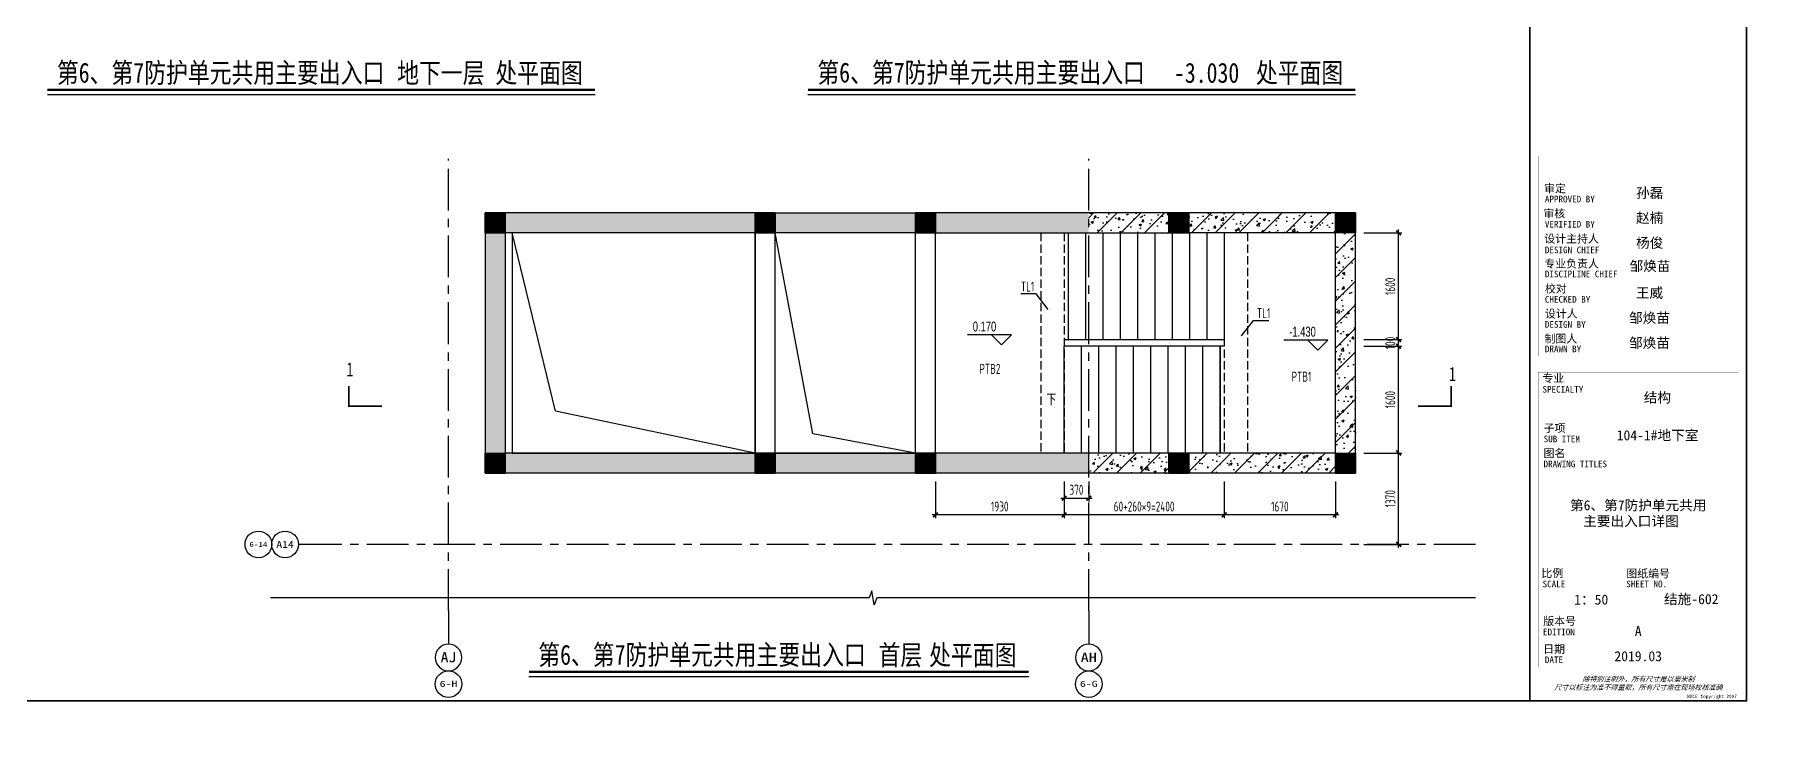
# Model space of a CAD drawing. Extents: x 868813 to 976250, y -66060 to 16191.
# Drawn here: x 895201 to 921366, y -66060 to -55575 of the extents above; entities that cross this region are included whole.
import ezdxf
from ezdxf.enums import TextEntityAlignment as Align

# ---------------------------------------------------------------- set-up
doc = ezdxf.new("R2010")
doc.units = 0
doc.header["$LTSCALE"] = 500
doc.linetypes.add('CENTER', pattern=[2, 1.25, -0.25, 0.25, -0.25])
doc.linetypes.add('DASH', pattern=[0.35, 0.25, -0.1])
doc.layers.get('0').update_dxf_attribs({"linetype": 'CONTINUOUS'})
doc.layers.get('Defpoints').update_dxf_attribs({"color": 167, "linetype": 'CONTINUOUS'})
for name, color, linetype in [('01-标注_符号', 200, 'CONTINUOUS'), ('02-TEXT_标注', 130, 'CONTINUOUS'), ('02-TEXT_轴号', 7, 'CONTINUOUS'), ('A-TECH_结构', 21, 'CONTINUOUS'), ('A_STR-砌块墙', 121, 'CONTINUOUS'), ('A_STR-砼墙', 51, 'CONTINUOUS'), ('A_STR-砼柱', 51, 'CONTINUOUS'), ('AXIS', 253, 'CENTER'), ('AXIS_TEXT', 7, 'CONTINUOUS'), ('DIM', 3, 'CONTINUOUS'), ('DIM_SYMB', 3, 'CONTINUOUS'), ('PUB_TEXT', 7, 'CONTINUOUS'), ('s-beam', 4, 'DASH'), ('s-colu', 40, 'CONTINUOUS'), ('s-colu-hatc', 16, 'CONTINUOUS'), ('s-dim', 3, 'CONTINUOUS'), ('S-DIM-B', 3, 'CONTINUOUS'), ('S-HATCH', 253, 'CONTINUOUS'), ('s-stair', 7, 'CONTINUOUS'), ('s-thin', 3, 'CONTINUOUS'), ('S_TEXT', 7, 'CONTINUOUS'), ('S_THIN', 7, 'CONTINUOUS'), ('TEXT', 7, 'CONTINUOUS'), ('签-建（陈）$0$SHEET_TEXT', 7, 'CONTINUOUS')]:
    doc.layers.add(name, color=color, linetype=linetype)
doc.styles.add('-宋体', font='', dxfattribs={"width": 0.8})
doc.styles.add('_TCH_AXIS', font='STXIHEI.TTF')
doc.styles.add('_TCH_DIM', font='ros.shx', dxfattribs={"width": 0.8, "bigfont": 'jd.shx'})
doc.styles.add('_TCH_LABEL', font='STXIHEI.TTF', dxfattribs={"width": 0.75})
doc.styles.add('COMPLEX', font='COMPLEX')
doc.styles.add('hwxh', font='STXIHEI.TTF')
doc.styles.add('TSSD_Dimension', font='tssdeng.shx', dxfattribs={"width": 0.7, "bigfont": 'TSSDCHN.SHX'})
doc.styles.add('TSSD_Rein', font='Tssdeng.shx', dxfattribs={"width": 0.7, "bigfont": 'hztxt.shx'})
doc.styles.add('华文细黑', font='STXIHEI.TTF', dxfattribs={"height": 10})
doc.styles.add('签-建（陈）$0$华文细黑', font='STXIHEI.TTF', dxfattribs={"height": 10})
doc.styles.get('-宋体').set_extended_font_data('SimSun')
doc.dimstyles.new('TSSD_50_50', dxfattribs={"dimtxt": 150, "dimasz": 50, "dimexe": 50, "dimexo": 125, "dimgap": 50, "dimtad": 1, "dimdec": 0, "dimzin": 0, "dimdsep": 46, "dimtxsty": 'TSSD_Dimension', "dimblk": 'ARCHTICK', "dimblk1": 'ARCHTICK', "dimblk2": 'ARCHTICK', "dimcen": 0, "dimdle": 50, "dimclrt": 7, "dimadec": 0, "dimazin": 0, "dimtfac": 1, "dimtdec": 0, "dimtix": 1, "dimtmove": 2, "dimatfit": 3, "dimfxl": 1, "dimtolj": 1, "dimtzin": 0, "dimarcsym": 0})
pattern_1 = [(50, (16268.4, -52550), (358.63009, -31.37607), [37.5, -412.5]), (355, (16268.4, -52550), (-69.37567, 376.09607), [30, -330]), (100.4514, (16298.28, -52552.6), (289.25469, 344.71977), [31.8701, -350.57106]), (46.1842, (16268.4, -52450), (533.62052, -82.7595), [56.25, -618.75]), (96.6356, (16312.86, -52456.9), (467.33135, 487.05894), [47.80514, -525.8565]), (351.1842, (16268.4, -52450), (467.33097, 487.0593), [45, -495]), (21, (16318.4, -52475), (298.45353, -201.30945), [37.5, -412.5]), (326, (16318.4, -52475), (121.65767, 362.57502), [30, -330]), (71.4514, (16343.27, -52491.78), (420.11131, 161.26525), [31.8701, -350.57106]), (37.5, (16268.4, -52550), (6.079928, 166.446927), [0, -326, 0, -335, 0, -331.25]), (7.5, (16268.4, -52550), (131.53477, 197.205856), [0, -191, 0, -318.5, 0, -126.25]), (327.5, (16156.9, -52550), (266.911218, -11.277436), [0, -125, 0, -390, 0, -517.5]), (317.5, (16106.9, -52550), (291.593085, 50.05249), [0, -162.5, 0, -259, 0, -367.5]), (45, (16268.4, -52550), (-176.776695, 176.776695), [])]

# ---------------------------------------------------------------- blocks, each defined once
blk = doc.blocks.new('_AXISO')
blk.add_circle((0, 0), 0.5)
at = {"layer": 'AXIS_TEXT', "style": 'COMPLEX', "width": 1.041667}
blk.add_attdef('A', text='', height=0.56, dxfattribs=at).set_placement((-0.25, -0.28), (0.25, -0.28), align=Align.FIT)
blk = doc.blocks.new('_ArchTick')
at = {"color": 0, "const_width": 0.5}
blk.add_lwpolyline([(-0.71, -0.71), (0.71, 0.71)], dxfattribs=at)
blk = doc.blocks.new('*D61')
at = {"layer": 'Defpoints', "color": 0, "transparency": 16777216}
for p in [(913031, -62145), (914701, -62145), (913031, -62772)]:
    blk.add_point(p, dxfattribs=at)
at = {"layer": 's-dim', "color": 0, "lineweight": -2, "transparency": 16777216}
for p, q in [((913031, -62270), (913031, -62822)), ((914701, -62270), (914701, -62822)), ((914751, -62772), (912981, -62772))]:
    blk.add_line(p, q, dxfattribs=at)
at = {"layer": 's-dim', "color": 0, "lineweight": -2, "transparency": 16777216, "xscale": 50, "yscale": 50, "zscale": 50, "rotation": 180}
blk.add_blockref('_ArchTick', (913031, -62772), dxfattribs=at)
at = {"layer": 's-dim', "color": 0, "lineweight": -2, "transparency": 16777216, "xscale": 50, "yscale": 50, "zscale": 50}
blk.add_blockref('_ArchTick', (914701, -62772), dxfattribs=at)
at = {"layer": 's-dim', "color": 7, "transparency": 16777216, "insert": (913866, -62647), "char_height": 150, "attachment_point": 5, "style": 'TSSD_Dimension'}
blk.add_mtext('\\A1;1670', dxfattribs=at)
blk = doc.blocks.new('*D62')
at = {"layer": 'Defpoints', "color": 0, "transparency": 16777216}
for p in [(910631, -62145), (913031, -62145), (910631, -62772)]:
    blk.add_point(p, dxfattribs=at)
at = {"layer": 's-dim', "color": 0, "lineweight": -2, "transparency": 16777216}
for p, q in [((910631, -62270), (910631, -62822)), ((913031, -62270), (913031, -62822)), ((913081, -62772), (910581, -62772))]:
    blk.add_line(p, q, dxfattribs=at)
at = {"layer": 's-dim', "color": 0, "lineweight": -2, "transparency": 16777216, "xscale": 50, "yscale": 50, "zscale": 50, "rotation": 180}
blk.add_blockref('_ArchTick', (910631, -62772), dxfattribs=at)
at = {"layer": 's-dim', "color": 0, "lineweight": -2, "transparency": 16777216, "xscale": 50, "yscale": 50, "zscale": 50}
blk.add_blockref('_ArchTick', (913031, -62772), dxfattribs=at)
at = {"layer": 's-dim', "color": 7, "transparency": 16777216, "insert": (911831, -62647), "char_height": 150, "attachment_point": 5, "style": 'TSSD_Dimension'}
blk.add_mtext('\\A1;60+260×9=2400', dxfattribs=at)
blk = doc.blocks.new('*D63')
at = {"layer": 'Defpoints', "color": 0, "transparency": 16777216}
for p in [(908701, -62145), (910631, -62145), (908701, -62772)]:
    blk.add_point(p, dxfattribs=at)
at = {"layer": 's-dim', "color": 0, "lineweight": -2, "transparency": 16777216}
for p, q in [((908701, -62270), (908701, -62822)), ((910631, -62270), (910631, -62822)), ((910681, -62772), (908651, -62772))]:
    blk.add_line(p, q, dxfattribs=at)
at = {"layer": 's-dim', "color": 0, "lineweight": -2, "transparency": 16777216, "xscale": 50, "yscale": 50, "zscale": 50, "rotation": 180}
blk.add_blockref('_ArchTick', (908701, -62772), dxfattribs=at)
at = {"layer": 's-dim', "color": 0, "lineweight": -2, "transparency": 16777216, "xscale": 50, "yscale": 50, "zscale": 50}
blk.add_blockref('_ArchTick', (910631, -62772), dxfattribs=at)
at = {"layer": 's-dim', "color": 7, "transparency": 16777216, "insert": (909666, -62647), "char_height": 150, "attachment_point": 5, "style": 'TSSD_Dimension'}
blk.add_mtext('\\A1;1930', dxfattribs=at)
blk = doc.blocks.new('*D64')
at = {"layer": 'Defpoints', "color": 0, "transparency": 16777216}
for p in [(910631, -62145), (911001, -62145), (911001, -62522)]:
    blk.add_point(p, dxfattribs=at)
at = {"layer": 's-dim', "color": 0, "lineweight": -2, "transparency": 16777216}
for p, q in [((910631, -62270), (910631, -62572)), ((911001, -62270), (911001, -62572)), ((910581, -62522), (911051, -62522))]:
    blk.add_line(p, q, dxfattribs=at)
at = {"layer": 's-dim', "color": 0, "lineweight": -2, "transparency": 16777216, "xscale": 50, "yscale": 50, "zscale": 50, "rotation": 180}
blk.add_blockref('_ArchTick', (910631, -62522), dxfattribs=at)
at = {"layer": 's-dim', "color": 0, "lineweight": -2, "transparency": 16777216, "xscale": 50, "yscale": 50, "zscale": 50}
blk.add_blockref('_ArchTick', (911001, -62522), dxfattribs=at)
at = {"layer": 's-dim', "color": 7, "transparency": 16777216, "insert": (910816, -62397), "char_height": 150, "attachment_point": 5, "style": 'TSSD_Dimension'}
blk.add_mtext('\\A1;370', dxfattribs=at)
blk = doc.blocks.new('WDCE Copyright200X')
at = {"const_width": 0.016}
blk.add_lwpolyline([(-10.6, 1.26, 1), (-11.4, 1.26, 1)], format="xyb", close=True, dxfattribs=at)
at = {"style": '华文细黑'}
for s, p in [('WDCE ', (-11.46, 0.5)), ('     Copyright ', (-3.51, 0.5))]:
    blk.add_text(s, height=1, dxfattribs=at).set_placement(p, align=Align.BOTTOM_RIGHT)
blk.add_text('c', height=0.6, dxfattribs=at).set_placement((-11.04, 1.35), align=Align.MIDDLE_CENTER)
blk.add_attdef('200X', text='', height=1, dxfattribs=at).set_placement((-0.45, 0.5), align=Align.BOTTOM_RIGHT)
blk = doc.blocks.new('logo2')
h = blk.add_hatch(color=7)
h.paths.add_polyline_path([(19.02, -7.36), (15.84, -7.36), (15.84, -3.97), (18.97, -3.97), (18.97, -4.24), (16.46, -4.24), (16.46, -5.45), (18.81, -5.45), (18.81, -5.69), (16.47, -5.69), (16.47, -7.12), (19.02, -7.12)])
edge = h.paths.add_edge_path()
edge.add_spline(control_points=[(15.26, -4.21), (15.26, -4.21), (15.13, -4.65), (15.13, -4.65), (15.13, -4.65), (14.62, -4.1), (13.73, -4.1), (13.04, -4.1), (12.07, -4.54), (12.08, -5.62), (12.08, -6.49), (12.77, -7.16), (13.73, -7.17), (14.66, -7.17), (15.23, -6.68), (15.23, -6.68), (15.23, -6.68), (15.16, -7.11), (15.16, -7.11), (13.63, -7.7), (11.42, -7.29), (11.41, -5.64), (11.4, -3.72), (14.16, -3.66), (15.26, -4.21)], knot_values=[0, 0, 0, 0, 1, 1, 1, 2, 2, 2, 3, 3, 3, 4, 4, 4, 5, 5, 5, 6, 6, 6, 7, 7, 7, 8, 8, 8, 8], degree=3, periodic=0)
edge = h.paths.add_edge_path(flags=16)
edge.add_spline(control_points=[(10.23, -5.57), (10.23, -5.16), (10.12, -4.83), (9.9, -4.58), (9.63, -4.27), (9.23, -4.12), (8.69, -4.12), (8.69, -4.12), (7.64, -4.12), (7.64, -4.12), (7.64, -4.12), (7.64, -7.1), (7.64, -7.1), (7.64, -7.1), (8.66, -7.1), (8.66, -7.1), (9.13, -7.1), (9.52, -6.93), (9.82, -6.6), (10.09, -6.31), (10.23, -5.96), (10.23, -5.57)], knot_values=[0, 0, 0, 0, 1, 1, 1, 2, 2, 2, 3, 3, 3, 4, 4, 4, 5, 5, 5, 6, 6, 6, 7, 7, 7, 7], degree=3, periodic=0)
edge = h.paths.add_edge_path()
edge.add_spline(control_points=[(10.92, -5.51), (10.92, -5.96), (10.72, -6.37), (10.34, -6.72), (9.92, -7.1), (9.41, -7.29), (8.82, -7.29), (8.82, -7.29), (7.03, -7.29), (7.03, -7.29), (7.03, -7.29), (7.03, -3.92), (7.03, -3.92), (7.03, -3.92), (9.1, -3.92), (9.1, -3.92), (9.59, -3.92), (10.01, -4.06), (10.36, -4.34), (10.73, -4.64), (10.92, -5.03), (10.92, -5.51)], knot_values=[0, 0, 0, 0, 1, 1, 1, 2, 2, 2, 3, 3, 3, 4, 4, 4, 5, 5, 5, 6, 6, 6, 7, 7, 7, 7], degree=3, periodic=0)
at = {"lineweight": 0}
blk.add_lwpolyline([(19.02, -7.36), (15.84, -7.36), (15.84, -3.97), (18.97, -3.97), (18.97, -4.24), (16.46, -4.24), (16.46, -5.45), (18.81, -5.45), (18.81, -5.69), (16.47, -5.69), (16.47, -7.12), (19.02, -7.12), (19.02, -7.36)], dxfattribs=at)
for points, knots in [([(15.26, -4.21), (15.26, -4.21), (15.13, -4.65), (15.13, -4.65), (15.13, -4.65), (14.62, -4.1), (13.73, -4.1), (13.04, -4.1), (12.07, -4.54), (12.08, -5.62), (12.08, -6.49), (12.77, -7.16), (13.73, -7.17), (14.66, -7.17), (15.23, -6.68), (15.23, -6.68), (15.23, -6.68), (15.16, -7.11), (15.16, -7.11), (13.63, -7.7), (11.42, -7.29), (11.41, -5.64), (11.4, -3.72), (14.16, -3.66), (15.26, -4.21)], [0, 0, 0, 0, 1, 1, 1, 2, 2, 2, 3, 3, 3, 4, 4, 4, 5, 5, 5, 6, 6, 6, 7, 7, 7, 8, 8, 8, 8]), ([(10.92, -5.51), (10.92, -5.96), (10.72, -6.37), (10.34, -6.72), (9.92, -7.1), (9.41, -7.29), (8.82, -7.29), (8.82, -7.29), (7.03, -7.29), (7.03, -7.29), (7.03, -7.29), (7.03, -3.92), (7.03, -3.92), (7.03, -3.92), (9.1, -3.92), (9.1, -3.92), (9.59, -3.92), (10.01, -4.06), (10.36, -4.34), (10.73, -4.64), (10.92, -5.03), (10.92, -5.51)], [0, 0, 0, 0, 1, 1, 1, 2, 2, 2, 3, 3, 3, 4, 4, 4, 5, 5, 5, 6, 6, 6, 7, 7, 7, 7]), ([(10.23, -5.57), (10.23, -5.16), (10.12, -4.83), (9.9, -4.58), (9.63, -4.27), (9.23, -4.12), (8.69, -4.12), (8.69, -4.12), (7.64, -4.12), (7.64, -4.12), (7.64, -4.12), (7.64, -7.1), (7.64, -7.1), (7.64, -7.1), (8.66, -7.1), (8.66, -7.1), (9.13, -7.1), (9.52, -6.93), (9.82, -6.6), (10.09, -6.31), (10.23, -5.96), (10.23, -5.57)], [0, 0, 0, 0, 1, 1, 1, 2, 2, 2, 3, 3, 3, 4, 4, 4, 5, 5, 5, 6, 6, 6, 7, 7, 7, 7])]:
    blk.add_open_spline(points, degree=3, knots=knots, dxfattribs=at)
blk = doc.blocks.new('logo1')
h = blk.add_hatch(color=8)
edge = h.paths.add_edge_path()
edge.add_spline(control_points=[(3.86, -5.21), (3.63, -5.88), (3.39, -6.56), (3.39, -6.56), (3.39, -6.56), (2.5, -3.91), (2.5, -3.91), (2.5, -3.91), (1.8, -3.91), (1.69, -3.91), (2.02, -4.39), (2.95, -7.27), (2.95, -7.27), (2.95, -7.27), (3.44, -7.27), (3.44, -7.27), (3.44, -7.27), (4.03, -5.66), (4.03, -5.66), (4.03, -5.66), (3.86, -5.21), (3.86, -5.21)], knot_values=[0, 0, 0, 0, 1, 1, 1, 2, 2, 2, 3, 3, 3, 4, 4, 4, 5, 5, 5, 6, 6, 6, 7, 7, 7, 7], degree=3, periodic=0)
h = blk.add_hatch(color=7)
edge = h.paths.add_edge_path()
edge.add_spline(control_points=[(6.04, -3.91), (6.09, -4.1), (5.2, -6.56), (5.2, -6.56), (5.2, -6.56), (4.3, -3.91), (4.3, -3.91), (4.3, -3.91), (3.6, -3.91), (3.49, -3.91), (3.82, -4.39), (4.75, -7.27), (4.75, -7.27), (4.75, -7.27), (5.24, -7.27), (5.24, -7.27), (5.24, -7.27), (6.33, -4.3), (6.33, -4.3), (6.33, -4.3), (6.48, -3.91), (6.48, -3.91), (6.48, -3.91), (6.21, -3.91), (6.04, -3.91)], knot_values=[0, 0, 0, 0, 1, 1, 1, 2, 2, 2, 3, 3, 3, 4, 4, 4, 5, 5, 5, 6, 6, 6, 7, 7, 7, 8, 8, 8, 8], degree=3, periodic=0)
at = {"color": 8, "lineweight": 0}
blk.add_open_spline([(3.86, -5.21), (3.63, -5.88), (3.39, -6.56), (3.39, -6.56), (3.39, -6.56), (2.5, -3.91), (2.5, -3.91), (2.5, -3.91), (1.8, -3.91), (1.69, -3.91), (2.02, -4.39), (2.95, -7.27), (2.95, -7.27), (2.95, -7.27), (3.44, -7.27), (3.44, -7.27), (3.44, -7.27), (4.03, -5.66), (4.03, -5.66), (4.03, -5.66), (3.86, -5.21), (3.86, -5.21)], degree=3, knots=[0, 0, 0, 0, 1, 1, 1, 2, 2, 2, 3, 3, 3, 4, 4, 4, 5, 5, 5, 6, 6, 6, 7, 7, 7, 7], dxfattribs=at)
at = {"lineweight": 0}
blk.add_open_spline([(6.04, -3.91), (6.09, -4.1), (5.2, -6.56), (5.2, -6.56), (5.2, -6.56), (4.3, -3.91), (4.3, -3.91), (4.3, -3.91), (3.6, -3.91), (3.49, -3.91), (3.82, -4.39), (4.75, -7.27), (4.75, -7.27), (4.75, -7.27), (5.24, -7.27), (5.24, -7.27), (5.24, -7.27), (6.33, -4.3), (6.33, -4.3), (6.33, -4.3), (6.48, -3.91), (6.48, -3.91), (6.48, -3.91), (6.21, -3.91), (6.04, -3.91)], degree=3, knots=[0, 0, 0, 0, 1, 1, 1, 2, 2, 2, 3, 3, 3, 4, 4, 4, 5, 5, 5, 6, 6, 6, 7, 7, 7, 8, 8, 8, 8], dxfattribs=at)
blk.add_blockref('logo2', (0, 0))
blk = doc.blocks.new('时间-logo')
at = {"layer": 'Defpoints', "lineweight": 0}
blk.add_lwpolyline([(0, -23.46), (-21.17, -23.46), (-21.17, 0), (0, 0), (0, -23.46)], dxfattribs=at)
blk.add_blockref('logo1', (-20.97, 0))
at = {"style": 'hwxh'}
for s, height, p in [('华通设计顾问工程有限公司 ', 1.15, (-19.73, -9.05)), ('WALTON DESIGN & CONSULTING ENGINEERING CO., LTD.', 0.5, (-19.5, -10.1)), ('Address: Building No.3 C-Park, No.135 Xizhimen South Street, ', 0.47, (-19.48, -12.83)), ('地址:北京市西城区西直门南小街135号西派国际3号楼 100035', 0.5, (-19.48, -11.94)), ('电话 Tel：                        （8610）83957395 ', 0.5, (-19.56, -14.91)), ('Xicheng District, Beijing 100035, China ', 0.47, (-16.69, -13.72)), ('传真 Fax：                      （8610）83957590 ', 0.5, (-19.48, -15.8)), ('主页 Web：                      www.WDCE.com ', 0.5, (-19.48, -16.69)), ('资质号 Licence No.：    建筑甲级 A111010265 ', 0.5, (-19.48, -18.47)), ('邮件 E-mail：                    office@WDCE.com ', 0.5, (-19.48, -17.58)), ('   规划甲级 101195', 0.5, (-12.6, -19.36))]:
    blk.add_text(s, height=height, dxfattribs=at).set_placement(p)
blk = doc.blocks.new('通州项目图签')
at = {"const_width": 0.5}
for points in [[(-65, 574), (-65, 500.5), (0, 500.5), (0, 574)], [(-65, 0), (0, 0), (0, 500.5), (-65, 500.5)]]:
    blk.add_lwpolyline(points, close=True, dxfattribs=at)
at = {"const_width": 0.05}
for points in [[(-65, 566.5), (0, 566.5)], [(-39.14, 566.5), (-39.14, 500.5)], [(-19.1, 566.5), (-19.1, 500.5)], [(-65, 560.5), (0, 560.5)], [(-65, 554.5), (0, 554.5)], [(-65, 548.5), (0, 548.5)], [(-65, 542.5), (0, 542.5)], [(-65, 536.5), (0, 536.5)], [(-65, 530.5), (0, 530.5)], [(-65, 524.5), (0, 524.5)], [(-65, 518.5), (0, 518.5)], [(-65, 512.5), (0, 512.5)], [(-65, 512.5), (0, 512.5)], [(-65, 506.5), (0, 506.5)], [(-65, 500.5), (0, 500.5)], [(-62.5, 450.87), (-2.5, 450.87)], [(-62.5, 440.87), (-2.5, 440.87)], [(-2.5, 407.85), (-2.5, 436.12), (-62.5, 436.12), (-62.5, 407.85)], [(-62.5, 407.85), (-2.5, 407.85)], [(-62.5, 404.92), (-62.5, 227.83)], [(-62.5, 404.92), (-2.5, 404.92)], [(-62.5, 227.83), (-2.5, 227.83), (-2.5, 404.92)], [(-57.5, 338.36), (-7.5, 338.36)], [(-57.5, 288.83), (-7.5, 288.83)], [(-57.5, 234.85), (-7.5, 234.85)], [(-62.5, 227.83), (-2.5, 227.83)], [(-62.5, 217.74), (-2.5, 217.74)], [(-62.5, 103.26), (-2.5, 103.26), (-2.5, 163.26), (-62.5, 163.26), (-62.5, 103.26)], [(-37.5, 163.26), (-37.5, 103.26)], [(-20, 163.26), (-20, 103.26)], [(-62.5, 155.76), (-2.5, 155.76)], [(-62.5, 148.26), (-2.5, 148.26)], [(-62.5, 140.76), (-2.5, 140.76)], [(-62.5, 133.26), (-2.5, 133.26)], [(-62.5, 125.76), (-2.5, 125.76)], [(-62.5, 118.26), (-2.5, 118.26)], [(-62.5, 110.76), (-2.5, 110.76)], [(-62.5, 98.5), (-2.5, 98.5), (-2.5, 10), (-62.5, 10), (-62.5, 98.5)], [(-62.5, 83.5), (-2.5, 83.5)], [(-62.5, 76), (-2.5, 76)], [(-62.5, 40), (-2.5, 40)], [(-37.5, 40), (-37.5, 26)], [(-62.5, 26), (-2.5, 26)], [(-62.5, 18), (-2.5, 18)]]:
    blk.add_lwpolyline(points, dxfattribs=at)
at = {"color": 0, "ltscale": 0.001, "xscale": 2.834689937531525, "yscale": 2.834689937531525, "zscale": 2.834689937531525}
blk.add_blockref('时间-logo', (-2.5, 404.92), dxfattribs=at)
blk.add_blockref('WDCE Copyright200X', (-2.5, 0)).add_auto_attribs({'200X': '2007'})
at = {"style": '华文细黑'}
for s, height, p in [('会签栏', 2.4, (-32.5, 573)), ('COUNTERSIGN', 2, (-32.5, 569.6))]:
    blk.add_text(s, height=height, dxfattribs=at).set_placement(p, align=Align.TOP_CENTER)
for s, height, p in [('签字', 2.4, (-37.22, 564.63)), ('SIGN', 2, (-30.32, 563.88)), ('日期', 2.4, (-17.79, 564.58)), ('DATE', 2, (-10.96, 563.7)), ('总图', 2.4, (-63, 559.5)), ('建筑', 2.4, (-63, 553.5)), ('结构', 2.4, (-63, 547.5)), ('给排水', 2.4, (-63, 541.5)), ('暖通', 2.4, (-63, 535.5)), ('电气', 2.4, (-63, 529.5)), ('景观', 2.4, (-63, 523.5)), ('室内', 2.4, (-63, 517.5)), ('方案', 2.4, (-63, 511.5)), ('绿色', 2.4, (-63, 505.5)), ('项目名称', 2.4, (-60.5, 498)), ('PROJECT NAME', 2, (-60.5, 494.08)), ('设计号', 2.4, (-60.54, 457.48)), ('PROJECT NO.', 2, (-60.5, 453.97)), ('阶段', 2.4, (-60.5, 447.47)), ('STAGE', 2, (-60.5, 443.97)), ('委托方', 2, (-60.9, 434.86)), ('CLIENT', 2, (-60.9, 431.86)), ('设计方', 2, (-60.5, 403.83)), ('DESIGNER', 2, (-60.5, 400.83)), ('KEY PLAN', 2, (-60.5, 220.74)), ('索引', 2.4, (-60.5, 224.14)), ('审定', 2.4, (-60.73, 154.81)), ('审核', 2.4, (-60.95, 147.29)), ('APPROVED BY', 2, (-60.5, 151.44)), ('VERIFIED BY', 2, (-60.5, 143.91)), ('设计主持人', 2.4, (-60.68, 139.76)), ('DESIGN CHIEF', 2, (-60.5, 136.19)), ('专业负责人', 2.4, (-60.67, 132.26)), ('DISCIPLINE CHIEF', 2, (-60.5, 128.98)), ('校对', 2.4, (-60.5, 124.76)), ('CHECKED BY', 2, (-60.5, 121.37)), ('设计人', 2.4, (-60.5, 117.26)), ('制图人', 2.4, (-60.61, 109.76)), ('DESIGN BY', 2, (-60.5, 113.83)), ('DRAWN BY', 2, (-60.5, 106.5)), ('SPECIALTY', 2, (-61.23, 94.38)), ('专业', 2.4, (-61.23, 97.93)), ('SUB ITEM', 2, (-60.88, 79.5)), ('子项', 2.4, (-60.88, 82.92)), ('图名', 2.4, (-60.91, 75.41)), ('DRAWING TITLES', 2, (-60.91, 72)), ('比例', 2.4, (-61.56, 39.42)), ('图纸编号', 2.4, (-36.1, 39.32)), ('SCALE', 2, (-61.19, 36)), ('SHEET NO.', 2, (-36.1, 36)), ('版本号', 2.4, (-61, 25.03)), ('EDITION', 2, (-61.06, 21.61)), ('日期', 2.4, (-61, 16.68)), ('DATE', 2, (-60.5, 13.26))]:
    blk.add_text(s, height=height, dxfattribs=at).set_placement(p, align=Align.TOP_LEFT)
for s, p in [('SITE PLAN', (-40.06, 557.7)), ('ARCHITECTURE', (-40.06, 552.7)), ('STRUCTURE', (-40.06, 546.7)), ('WATER', (-40.06, 540.7)), ('VENTILATION', (-40.06, 534.7)), ('ELECTRIC', (-40.14, 528.89)), ('LANDSCAPE', (-40.14, 522.89)), ('INTERIORS', (-40.14, 516.89)), ('PLAN', (-40.14, 510.89)), ('GREEN', (-40.14, 504.89))]:
    blk.add_text(s, height=1.5, dxfattribs=at).set_placement(p, align=Align.TOP_RIGHT)
at = {"color": 4, "style": '华文细黑', "width": 0.75}
for s, p in [('通州区台湖镇104、109地块', (-32.5, 480.78)), ('F3其他类多功能用地项目', (-32.5, 470.91))]:
    blk.add_text(s, height=4.5, dxfattribs=at).set_placement(p, align=Align.CENTER)
at = {"color": 4, "style": '华文细黑'}
for s, p in [('A', (-32.53, 19.4)), ('2019.03', (-32.53, 11.84))]:
    blk.add_text(s, height=3, dxfattribs=at).set_placement(p, align=Align.CENTER)
at = {"style": '华文细黑', "oblique": 20}
for s, p in [('除特别注明外，所有尺寸是以毫米制', (-32.5, 6.5)), ('尺寸以标注为准不得量取，所有尺寸需在现场校核准确', (-32.5, 4))]:
    blk.add_text(s, height=1.5, dxfattribs=at).set_placement(p, align=Align.MIDDLE_CENTER)
at = {"color": 4, "ltscale": 0.001, "char_height": 3, "width": 58.4895, "style": '华文细黑'}
for s, insert, attachment_point in [('通17-03', (-40.06, 455.51), 4), ('施工图', (-40.06, 445.51), 4), ('北京光谷科技园\\P开发建设有限公司', (-32.9, 419.71), 5)]:
    blk.add_mtext(s, dxfattribs=dict(at, insert=insert, attachment_point=attachment_point))
at = {"color": 2, "char_height": 3, "attachment_point": 5, "style": '华文细黑'}
for s, insert, width in [('结构', (-26.76, 90.77), 1318.3689), ('1：50', (-46.61, 30.29), 22.9764)]:
    blk.add_mtext(s, dxfattribs=dict(at, insert=insert, width=width))
at = {"layer": '签-建（陈）$0$SHEET_TEXT', "ltscale": 0.001, "attachment_point": 5, "style": '签-建（陈）$0$华文细黑'}
for s, insert, char_height, width in [('孙磊', (-29.08, 152.14), 2.998, 17.4861), ('赵楠', (-29.08, 144.65), 2.998, 17.4861), ('杨俊', (-29.08, 137.15), 2.998, 17.4861), ('邹焕苗', (-28.97, 130.18), 2.99, 17.9613), ('王威', (-29.14, 122.14), 2.998, 17.4861), ('邹焕苗', (-29.14, 114.64), 2.998, 17.4861), ('邹焕苗', (-29.14, 107.14), 2.998, 17.4861)]:
    blk.add_mtext(s, dxfattribs=dict(at, insert=insert, char_height=char_height, width=width))
blk = doc.blocks.new('*D177')
at = {"layer": 'Defpoints', "color": 0, "transparency": 16777216}
for p in [(915001, -61845), (915646, -61845), (915001, -63215)]:
    blk.add_point(p, dxfattribs=at)
at = {"layer": 's-dim', "color": 0, "lineweight": -2, "transparency": 16777216}
for p, q in [((915126, -61845), (915696, -61845)), ((915646, -63265), (915646, -61795)), ((915126, -63215), (915696, -63215))]:
    blk.add_line(p, q, dxfattribs=at)
at = {"layer": 's-dim', "color": 0, "lineweight": -2, "transparency": 16777216, "xscale": 50, "yscale": 50, "zscale": 50}
for p, rotation in [((915646, -61845), 90), ((915646, -63215), 270)]:
    blk.add_blockref('_ArchTick', p, dxfattribs=dict(at, rotation=rotation))
at = {"layer": 's-dim', "color": 7, "transparency": 16777216, "insert": (915521, -62530), "char_height": 150, "attachment_point": 5, "rotation": 90, "style": 'TSSD_Dimension'}
blk.add_mtext('\\A1;1370', dxfattribs=at)
blk = doc.blocks.new('*D178')
at = {"layer": 'Defpoints', "color": 0, "transparency": 16777216}
for p in [(915001, -60245), (915646, -60245), (915001, -61845)]:
    blk.add_point(p, dxfattribs=at)
at = {"layer": 's-dim', "color": 0, "lineweight": -2, "transparency": 16777216}
for p, q in [((915126, -60245), (915696, -60245)), ((915646, -61895), (915646, -60195)), ((915126, -61845), (915696, -61845))]:
    blk.add_line(p, q, dxfattribs=at)
at = {"layer": 's-dim', "color": 0, "lineweight": -2, "transparency": 16777216, "xscale": 50, "yscale": 50, "zscale": 50}
for p, rotation in [((915646, -60245), 90), ((915646, -61845), 270)]:
    blk.add_blockref('_ArchTick', p, dxfattribs=dict(at, rotation=rotation))
at = {"layer": 's-dim', "color": 7, "transparency": 16777216, "insert": (915521, -61045), "char_height": 150, "attachment_point": 5, "rotation": 90, "style": 'TSSD_Dimension'}
blk.add_mtext('\\A1;1600', dxfattribs=at)
blk = doc.blocks.new('*D179')
at = {"layer": 'Defpoints', "color": 0, "transparency": 16777216}
for p in [(915001, -60145), (915646, -60145), (915001, -60245)]:
    blk.add_point(p, dxfattribs=at)
at = {"layer": 's-dim', "color": 0, "lineweight": -2, "transparency": 16777216}
for p, q in [((915126, -60145), (915696, -60145)), ((915646, -60145), (915646, -60095)), ((915646, -60245), (915646, -60145)), ((915126, -60245), (915696, -60245)), ((915646, -60245), (915646, -60295))]:
    blk.add_line(p, q, dxfattribs=at)
at = {"layer": 's-dim', "color": 0, "lineweight": -2, "transparency": 16777216, "xscale": 50, "yscale": 50, "zscale": 50}
for p, rotation in [((915646, -60145), 270), ((915646, -60245), 90)]:
    blk.add_blockref('_ArchTick', p, dxfattribs=dict(at, rotation=rotation))
at = {"layer": 's-dim', "color": 7, "transparency": 16777216, "insert": (915521, -60195), "char_height": 150, "attachment_point": 5, "rotation": 90, "style": 'TSSD_Dimension'}
blk.add_mtext('\\A1;100', dxfattribs=at)
blk = doc.blocks.new('*D180')
at = {"layer": 'Defpoints', "color": 0, "transparency": 16777216}
for p in [(915001, -58545), (915646, -58545), (915001, -60145)]:
    blk.add_point(p, dxfattribs=at)
at = {"layer": 's-dim', "color": 0, "lineweight": -2, "transparency": 16777216}
for p, q in [((915126, -58545), (915696, -58545)), ((915646, -60195), (915646, -58495)), ((915126, -60145), (915696, -60145))]:
    blk.add_line(p, q, dxfattribs=at)
at = {"layer": 's-dim', "color": 0, "lineweight": -2, "transparency": 16777216, "xscale": 50, "yscale": 50, "zscale": 50}
for p, rotation in [((915646, -58545), 90), ((915646, -60145), 270)]:
    blk.add_blockref('_ArchTick', p, dxfattribs=dict(at, rotation=rotation))
at = {"layer": 's-dim', "color": 7, "transparency": 16777216, "insert": (915521, -59345), "char_height": 150, "attachment_point": 5, "rotation": 90, "style": 'TSSD_Dimension'}
blk.add_mtext('\\A1;1600', dxfattribs=at)

msp = doc.modelspace()

# ---------------------------------------------------------------- hatches: boundary and pattern name
at = {"layer": 's-colu-hatc'}
for points in [[(901951.5, -58245), (902251.5, -58245), (902251.5, -58545), (901951.5, -58545)], [(901951.5, -58245), (902251.5, -58245), (902251.5, -58545), (901951.5, -58545)], [(906001.5, -58245), (906301.5, -58245), (906301.5, -58545), (906001.5, -58545)], [(906001.5, -58245), (906301.5, -58245), (906301.5, -58545), (906001.5, -58545)], [(908401.5, -58245), (908701.5, -58245), (908701.5, -58545), (908401.5, -58545)], [(908401.5, -58245), (908701.5, -58245), (908701.5, -58545), (908401.5, -58545)], [(912201.5, -58245), (912501.5, -58245), (912501.5, -58545), (912201.5, -58545)], [(912201.5, -58245), (912501.5, -58245), (912501.5, -58545), (912201.5, -58545)], [(914701.5, -58245), (915001.5, -58245), (915001.5, -58545), (914701.5, -58545)], [(914701.5, -58245), (915001.5, -58245), (915001.5, -58545), (914701.5, -58545)], [(901951.7, -61845), (902251.7, -61845), (902251.7, -62145), (901951.7, -62145)], [(901951.7, -61845), (902251.7, -61845), (902251.7, -62145), (901951.7, -62145)], [(906001.5, -61845), (906301.5, -61845), (906301.5, -62145), (906001.5, -62145)], [(906001.5, -61845), (906301.5, -61845), (906301.5, -62145), (906001.5, -62145)], [(908401.5, -61845), (908701.5, -61845), (908701.5, -62145), (908401.5, -62145)], [(908401.5, -61845), (908701.5, -61845), (908701.5, -62145), (908401.5, -62145)], [(912201.5, -61845), (912501.5, -61845), (912501.5, -62145), (912201.5, -62145)], [(912201.5, -61845), (912501.5, -61845), (912501.5, -62145), (912201.5, -62145)], [(914701.5, -61845), (915001.5, -61845), (915001.5, -62145), (914701.5, -62145)], [(914701.5, -61845), (915001.5, -61845), (915001.5, -62145), (914701.5, -62145)]]:
    msp.add_hatch(color=256, dxfattribs=at).paths.add_polyline_path(points)
at = {"layer": 'S-HATCH'}
h = msp.add_hatch(dxfattribs=at)
h.set_pattern_fill('ARMORED', color=256, scale=50, style=0)
h.set_pattern_definition(pattern_1)
h.paths.add_polyline_path([(902251.4, -58545), (906001.4, -58545), (906001.4, -58545), (908401.4, -58545), (908401.4, -58545), (908701.4, -58545), (908701.4, -58545), (911001.4, -58545), (911001.4, -58245), (908701.4, -58245), (908701.4, -58245), (908401.4, -58245), (908401.4, -58245), (908401.3, -58245), (906301.4, -58245), (906001.4, -58245), (906001.4, -58245), (901951.5, -58245), (901951.5, -58545), (901951.4, -58545), (901951.4, -61845), (901951.5, -61845), (901951.5, -62145), (902251.5, -62145), (902251.5, -62145), (906001.4, -62145), (906001.4, -62145), (906301.4, -62145), (906301.4, -62145), (908401.4, -62145), (908401.4, -62145), (908701.4, -62145), (908701.4, -62145), (911001.4, -62145), (911001.4, -61845), (908701.4, -61845), (908701.4, -61845), (908401.4, -61845), (908401.4, -61845), (906301.4, -61845), (906301.4, -61845), (906001.4, -61845), (906001.4, -61845), (902355.1, -61845), (902355.1, -61845), (902355.1, -61845), (906001.4, -61845), (906001.4, -61845), (902355.1, -61845), (902355.1, -61845), (902251.4, -61845)])
h = msp.add_hatch(dxfattribs=at)
h.set_pattern_fill('ARMORED', color=256, scale=50, style=0)
h.set_pattern_definition(pattern_1)
h.paths.add_polyline_path([(915001.4, -58545), (911001.4, -58545), (911001.4, -58245), (915001.4, -58245)])
h.paths.add_polyline_path([(915001.4, -62145), (914701.4, -62145), (914701.4, -58545), (915001.4, -58545)])
h = msp.add_hatch(dxfattribs=at)
h.set_pattern_fill('ARMORED', color=256, scale=50, style=0)
h.set_pattern_definition(pattern_1)
h.paths.add_polyline_path([(911001.4, -61845), (914701.4, -61845), (914701.4, -62145), (911001.4, -62145)])

# ---------------------------------------------------------------- linework, layer by layer
for points, const_width in [([(868814.6, -66058.8), (921364.6, -66058.8), (921364.6, -36358.8), (868814.6, -36358.8)], 2.5), ([(917614.6, -36858.8), (870064.6, -36858.8), (870064.6, -65558.8), (917614.6, -65558.8)], 25)]:
    msp.add_lwpolyline(points, close=True, dxfattribs=dict(const_width=const_width))
at = {"layer": '01-标注_符号', "const_width": 25}
for points in [[(899905.8, -60841.2), (899905.8, -61141.2), (900405.8, -61141.2)], [(915936.3, -61141.2), (916436.3, -61141.2), (916436.3, -60841.2)]]:
    msp.add_lwpolyline(points, dxfattribs=at)
at = {"layer": 'A-TECH_结构'}
for points in [[(906001.4, -61845), (906001.4, -58545), (902355.1, -58545), (902355.1, -61845)], [(908401.4, -61845), (908401.4, -58545), (906001.4, -58545), (906001.4, -61845)]]:
    msp.add_lwpolyline(points, close=True, dxfattribs=at)
for points in [[(906001.4, -61845), (903005, -61217.5), (902355.1, -58545)], [(908401.4, -61845), (906863.6, -61557.9), (906301.4, -58545)]]:
    msp.add_lwpolyline(points, dxfattribs=at)
at = {"layer": 'A_STR-砌块墙'}
for p, q in [((901951.5, -58245), (901951.5, -58545)), ((908401.4, -58245), (908401.3, -58245)), ((906001.4, -58545), (906301.4, -58545)), ((908401.4, -58545), (908401.3, -58545)), ((908401.4, -58545), (908701.4, -58545))]:
    msp.add_line(p, q, dxfattribs=at)
at = {"layer": 'A_STR-砼墙'}
for p, q in [((906001.4, -58245), (901951.5, -58245)), ((906301.4, -58245), (908401.3, -58245)), ((912201.4, -58245), (908701.4, -58245)), ((914701.4, -58245), (912501.4, -58245)), ((901951.4, -58545), (901951.4, -61845)), ((902251.4, -58545), (902251.4, -61845)), ((906001.4, -58545), (902251.5, -58545)), ((906001.4, -61845), (906001.4, -58545)), ((906301.4, -61845), (906301.4, -58545)), ((908401.4, -61845), (908401.4, -58545)), ((908701.4, -61845), (908701.4, -58545)), ((908701.4, -58545), (912201.4, -58545)), ((914701.4, -58545), (912501.4, -58545)), ((914701.4, -61845), (914701.4, -58545)), ((915001.4, -61845), (915001.4, -58545)), ((906001.4, -61845), (902251.5, -61845)), ((908401.4, -61845), (906301.4, -61845)), ((912201.4, -61845), (908701.4, -61845)), ((914701.4, -61845), (912501.4, -61845)), ((906001.4, -62145), (902251.5, -62145)), ((908401.4, -62145), (906301.4, -62145)), ((912201.4, -62145), (908701.4, -62145)), ((914701.4, -62145), (912501.4, -62145))]:
    msp.add_line(p, q, dxfattribs=at)
at = {"layer": 'A_STR-砼柱'}
for p, q in [((902251.4, -58245), (901951.4, -58245)), ((901951.4, -58245), (901951.4, -58545)), ((901951.5, -58245), (901951.5, -58545)), ((906301.4, -58245), (906001.4, -58245)), ((906001.5, -58245), (906001.5, -58545)), ((906301.5, -58545), (906301.5, -58245)), ((908701.4, -58245), (908401.4, -58245)), ((908701.5, -58245), (908401.5, -58245)), ((908701.5, -58545), (908701.5, -58245)), ((912501.4, -58245), (912201.4, -58245)), ((912201.5, -58245), (912201.5, -58545)), ((912501.5, -58545), (912501.5, -58245)), ((915001.4, -58245), (914701.4, -58245)), ((914701.5, -58245), (914701.5, -58545)), ((915001.4, -58545), (915001.4, -58245)), ((915001.5, -58545), (915001.5, -58245)), ((901951.5, -58545), (902251.5, -58545)), ((906001.4, -58545), (906301.4, -58545)), ((908401.4, -58545), (908701.4, -58545)), ((908401.5, -58545), (908701.5, -58545)), ((912201.4, -58545), (912501.4, -58545)), ((901951.5, -61845), (901951.5, -62145)), ((901951.7, -61845), (901951.7, -62145)), ((902251.7, -62145), (902251.7, -61845)), ((906301.4, -61845), (906001.4, -61845)), ((906001.5, -61845), (906001.5, -62145)), ((906301.5, -62145), (906301.5, -61845)), ((908701.4, -61845), (908401.4, -61845)), ((908401.5, -61845), (908401.5, -62145)), ((908701.5, -62145), (908701.5, -61845)), ((912501.4, -61845), (912201.4, -61845)), ((912201.5, -61845), (912201.5, -62145)), ((912501.5, -62145), (912501.5, -61845)), ((914701.5, -61845), (914701.5, -62145)), ((915001.4, -62145), (915001.4, -61845)), ((915001.5, -62145), (915001.5, -61845)), ((901951.5, -62145), (902251.5, -62145)), ((906001.4, -62145), (906301.4, -62145)), ((908401.4, -62145), (908701.4, -62145)), ((912201.4, -62145), (912501.4, -62145)), ((914701.4, -62145), (915001.4, -62145))]:
    msp.add_line(p, q, dxfattribs=at)
at = {"layer": 'AXIS', "color": 1}
for points in [[(901401.4, -64210.3), (901401.4, -57431.9)], [(911001.4, -64210.2), (911001.4, -57431.9)], [(916801.2, -63215), (899386.1, -63215)]]:
    msp.add_lwpolyline(points, dxfattribs=at)
at = {"layer": 'DIM'}
for p, q in [((909840.3, -60074.9), (909180.7, -60074.9)), ((909690.3, -60224.9), (909540.3, -60074.9)), ((909690.3, -60224.9), (909840.3, -60074.9)), ((914584.8, -60153), (913925.2, -60153)), ((914434.8, -60303), (914284.8, -60153)), ((914434.8, -60303), (914584.8, -60153))]:
    msp.add_line(p, q, dxfattribs=at)
at = {"layer": 'DIM_SYMB', "const_width": 35}
for points in [[(895389.1, -56398.9), (903598.1, -56398.9)], [(906790.7, -56396.4), (914999.7, -56396.4)], [(902606.1, -65126.9), (910101.6, -65126.9)]]:
    msp.add_lwpolyline(points, dxfattribs=at)
at = {"layer": 'DIM_SYMB'}
for points in [[(895389.1, -56468.9), (903598.1, -56468.9)], [(906790.7, -56466.4), (914999.7, -56466.4)], [(902606.1, -65196.9), (910101.6, -65196.9)]]:
    msp.add_lwpolyline(points, dxfattribs=at)
at = {"layer": 's-beam'}
for p, q in [((910281.4, -58545), (910281.4, -61845)), ((910631.4, -58545), (910631.4, -61845)), ((913031.4, -58545), (913031.4, -61845)), ((913381.4, -58545), (913381.4, -61845))]:
    msp.add_line(p, q, dxfattribs=at)
at = {"layer": 's-colu'}
for points in [[(901951.5, -58245), (902251.5, -58245), (902251.5, -58545), (901951.5, -58545)], [(906001.5, -58245), (906301.5, -58245), (906301.5, -58545), (906001.5, -58545)], [(908401.5, -58245), (908701.5, -58245), (908701.5, -58545), (908401.5, -58545)], [(912201.5, -58245), (912501.5, -58245), (912501.5, -58545), (912201.5, -58545)], [(914701.5, -58245), (915001.5, -58245), (915001.5, -58545), (914701.5, -58545)], [(901951.7, -61845), (902251.7, -61845), (902251.7, -62145), (901951.7, -62145)], [(906001.5, -61845), (906301.5, -61845), (906301.5, -62145), (906001.5, -62145)], [(908401.5, -61845), (908701.5, -61845), (908701.5, -62145), (908401.5, -62145)], [(912201.5, -61845), (912501.5, -61845), (912501.5, -62145), (912201.5, -62145)], [(914701.5, -61845), (915001.5, -61845), (915001.5, -62145), (914701.5, -62145)]]:
    msp.add_lwpolyline(points, close=True, dxfattribs=at)
at = {"layer": 's-dim'}
for p, q in [((899651.2, -63215.4), (899151.2, -63215.4)), ((901401.4, -64210.3), (901401.4, -64710.3)), ((911001.4, -64210.2), (911001.4, -64710.2))]:
    msp.add_line(p, q, dxfattribs=at)
for centre in [(898551.2, -63215.3), (901401.4, -65310.3), (911001.4, -65310.2)]:
    msp.add_circle(centre, 200, dxfattribs=at)
at = {"layer": 'S-DIM-B', "ltscale": 0.001, "elevation": 0}
msp.add_lwpolyline([(910531.4, -61045, 0, 0, 0), (913851.4, -61045, 0, 0, 0), (913851.4, -59345, 0, 0, 0), (910941.4, -59345, 40, 0, 0), (910791.4, -59345, 0, 0, 0)], format="xyseb", dxfattribs=at)
at = {"layer": 's-stair'}
for p, q in [((910691.4, -58545), (910691.4, -60145)), ((910951.4, -58545), (910951.4, -60145)), ((911211.4, -58545), (911211.4, -60145)), ((911471.4, -58545), (911471.4, -60145)), ((911731.4, -58545), (911731.4, -60145)), ((911991.4, -58545), (911991.4, -60145)), ((912251.4, -58545), (912251.4, -60145)), ((912511.4, -58545), (912511.4, -60145)), ((912771.4, -58545), (912771.4, -60145)), ((913031.4, -58545), (913031.4, -60085)), ((913031.4, -58545), (913031.4, -60145)), ((910631.4, -60145), (913031.4, -60145)), ((910661.4, -60145), (913001.4, -60145)), ((910631.4, -61845), (910631.4, -60245)), ((913031.4, -60245), (910631.4, -60245)), ((910891.4, -61845), (910891.4, -60245)), ((911151.4, -61845), (911151.4, -60245)), ((911411.4, -61845), (911411.4, -60245)), ((911671.4, -61845), (911671.4, -60245)), ((911931.4, -61845), (911931.4, -60245)), ((912191.4, -61845), (912191.4, -60245)), ((912451.4, -61845), (912451.4, -60245)), ((912711.4, -61845), (912711.4, -60245)), ((912971.4, -61845), (912971.4, -60245)), ((912971.4, -60245), (912971.4, -61845))]:
    msp.add_line(p, q, dxfattribs=at)
at = {"layer": 's-thin'}
msp.add_lwpolyline([(916801.4, -64015), (907823.1, -64015), (907784.9, -64120), (907747.9, -63910), (907710.6, -64015), (898732.3, -64014.9)], dxfattribs=at)
at = {"layer": 'S_THIN'}
for p, q in [((910210.1, -59459.8), (909982.3, -59459.8)), ((910391, -59690.4), (910210.1, -59459.8)), ((913291, -60089.4), (913471.8, -59858.7)), ((913471.8, -59858.7), (913699.6, -59858.7))]:
    msp.add_line(p, q, dxfattribs=at)

# ---------------------------------------------------------------- block references
at = {"xscale": 50, "yscale": 50, "zscale": 50}
msp.add_blockref('通州项目图签', (920864.6, -65558.8), dxfattribs=at)
at = {"layer": 's-dim'}
ref = msp.add_blockref('_AXISO', (898951.2, -63215.4), dxfattribs=dict(at, xscale=400, yscale=400, zscale=400))
ref.add_attrib('A', 'A14', dxfattribs={"layer": '02-TEXT_轴号', "height": 103.14, "style": '_TCH_AXIS', "width": 1.020176}).set_placement((898821, -63266.9), (899081.3, -63266.9), align=Align.FIT)
ref = msp.add_blockref('_AXISO', (901401.4, -64910.3), dxfattribs=dict(at, xscale=-400, yscale=400, zscale=400, rotation=180))
ref.add_attrib('A', 'AJ', dxfattribs={"layer": '02-TEXT_轴号', "height": 153.62, "style": '_TCH_AXIS', "width": 0.931494}).set_placement((901284.3, -64983.4), (901518.4, -64983.4), align=Align.FIT)
ref = msp.add_blockref('_AXISO', (911001.4, -64910.2), dxfattribs=dict(at, xscale=-400, yscale=400, zscale=400, rotation=180))
ref.add_attrib('A', 'AH', dxfattribs={"layer": '02-TEXT_轴号', "height": 141.08, "style": '_TCH_AXIS', "width": 0.89991}).set_placement((910880.5, -64980.8), (911122.3, -64980.8), align=Align.FIT)

# ---------------------------------------------------------------- texts
at = {"color": 2, "style": '华文细黑'}
for s, p in [('第6、第7防护单元共用', (918216.3, -62703.4)), ('主要出入口详图', (918413.2, -62941.3))]:
    msp.add_text(s, height=150, dxfattribs=at).set_placement(p)
at = {"color": 2, "char_height": 150, "attachment_point": 5, "style": '华文细黑'}
for s, insert, width in [('104-1#地下室', (919529.1, -61587), 1318.369), ('结施-602', (920034, -64044.3), 2158.757)]:
    msp.add_mtext(s, dxfattribs=dict(at, insert=insert, width=width))
at = {"layer": '02-TEXT_标注'}
for s, height, style, width, p in [('1', 212.5, '_TCH_LABEL', 0.705882, (899873.6, -60697.4)), ('1', 212.5, '_TCH_LABEL', 0.705882, (916404.2, -60765.6)), ('下', 173.6, '_TCH_DIM', 0.8, (910367.1, -61132.5))]:
    msp.add_text(s, height=height, dxfattribs=dict(at, style=style, width=width)).set_placement(p)
at = {"layer": '02-TEXT_轴号', "style": '_TCH_AXIS'}
for s, height, width, p, p2 in [('6-14', 73.67, 1.373621, (898416.1, -63252.2), (898686.2, -63252.2)), ('6-H', 92.5, 1.360284, (901269.2, -65352.9), (901533.5, -65352.9)), ('6-G', 91.14, 1.232873, (910869, -65352.3), (911133.8, -65352.3))]:
    msp.add_text(s, height=height, dxfattribs=dict(at, width=width)).set_placement(p, p2, align=Align.FIT)
at = {"layer": 'PUB_TEXT'}
for s, height, style, width, p in [('第6、第7防护单元共用主要出入口', 300, '-宋体', 0.8, (895530.2, -56292.1)), ('地下一层', 300, '-宋体', 0.8, (900632.2, -56295.7)), ('处平面图', 300, '-宋体', 0.8, (902104.7, -56295.7)), ('第6、第7防护单元共用主要出入口', 300, '-宋体', 0.8, (906931.9, -56289.5)), ('处平面图', 300, '-宋体', 0.8, (913506.4, -56293.2)), ('-3.030', 300, '-宋体', 0.8, (912277.8, -56293.2)), ('0.170', 148.75, '_TCH_DIM', 0.705882, (909262.2, -60022.4)), ('-1.430', 148.75, '_TCH_DIM', 0.705882, (914006.7, -60100.5)), ('第6、第7防护单元共用主要出入口', 300, '-宋体', 0.8, (902747.3, -65020)), ('首层', 300, '-宋体', 0.8, (907849.2, -65023.7)), ('处平面图', 300, '-宋体', 0.8, (908608.2, -65023.7))]:
    msp.add_text(s, height=height, dxfattribs=dict(at, style=style, width=width)).set_placement(p)
at = {"layer": 'S_TEXT', "ltscale": 99, "style": 'TSSD_Dimension', "width": 0.7}
for p in [(909982.9, -59423.7), (913521.4, -59822.7)]:
    msp.add_text('TL1', height=150, dxfattribs=at).set_placement(p)
at = {"layer": 'TEXT', "style": 'TSSD_Rein', "width": 0.7}
for s, p in [('PTB2 ', (909361.3, -60657.9)), ('PTB1', (914041.3, -60774.5))]:
    msp.add_text(s, height=150, dxfattribs=at).set_placement(p)

# ---------------------------------------------------------------- dimensions: what is measured, and where the dimension line sits
at = {"layer": 's-dim'}
for base, p1, p2, picture, middle in [((915646.1, -58545), (915001.4, -60145), (915001.4, -58545), '*D180', (915521.1, -59345)), ((915646.1, -60145), (915001.4, -60245), (915001.4, -60145), '*D179', (915521.1, -60195)), ((915646.1, -60245), (915001.4, -61845), (915001.4, -60245), '*D178', (915521.1, -61045)), ((915646.1, -61845), (915001.4, -63215), (915001.4, -61845), '*D177', (915521.1, -62530))]:
    dim = msp.add_linear_dim(base=base, p1=p1, p2=p2, angle=90, dimstyle='TSSD_50_50', dxfattribs=at)
    dim.commit()
    dim.dimension.update_dxf_attribs({"geometry": picture, "text_midpoint": middle})
for base, p1, p2, picture, middle in [((908701.4, -62771.9), (910631.4, -62145), (908701.4, -62145), '*D63', (909666.4, -62646.9)), ((911001.4, -62521.7), (910631.4, -62145), (911001.4, -62145), '*D64', (910816.4, -62396.7)), ((913031.4, -62771.9), (914701.4, -62145), (913031.4, -62145), '*D61', (913866.4, -62646.9))]:
    dim = msp.add_linear_dim(base=base, p1=p1, p2=p2, dimstyle='TSSD_50_50', dxfattribs=at)
    dim.commit()
    dim.dimension.update_dxf_attribs({"geometry": picture, "text_midpoint": middle})
dim = msp.add_linear_dim(base=(910631.4, -62771.9), p1=(913031.4, -62145), p2=(910631.4, -62145), text='60+260×9=2400', dimstyle='TSSD_50_50', dxfattribs=at)
dim.commit()
dim.dimension.update_dxf_attribs({"geometry": '*D62', "text_midpoint": (911831.4, -62646.9)})

doc.saveas('drawing.dxf')
